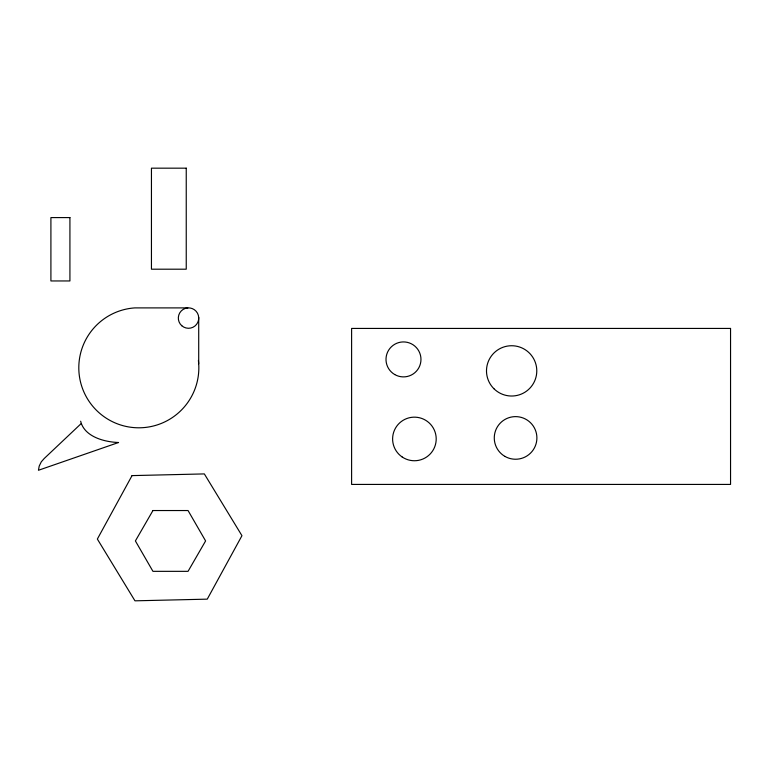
<?xml version="1.0" encoding="UTF-8"?>
<svg xmlns="http://www.w3.org/2000/svg" width="769" height="769" viewBox="0 0 769 769"><rect width="100%" height="100%" fill="white"/><g stroke="black" fill="none" stroke-linecap="round" stroke-linejoin="round"><path stroke-width="1.15" d="M80.985 423.767L44.189 458.535L41.295 461.823L39.209 466.091L38.45 470.272L118.57 442.502C104.411 442.05 84.35 436.782 80.649 421.22M187.847 307.898L134.815 307.898A60.02 60.02 0 0 0 79.024 372.907A60.02 60.02 0 0 0 145.062 427.477A60.02 60.02 0 0 0 198.392 360.44M198.71 317.395L198.71 363.775M132.047 475.607L97.355 539.059L134.969 600.829L207.265 599.147L241.956 535.685L204.343 473.915L132.047 475.607M152.944 510.539L135.392 540.934L152.944 571.338L188.049 571.338L205.602 540.934L188.049 510.539L152.944 510.539M186.242 168.171L151.445 168.171L151.445 269.198L186.242 269.198L186.242 168.171M69.921 217.589L50.908 217.589L50.908 280.954L69.921 280.954L69.921 217.589M730.55 328.43L351.606 328.43L351.606 484.422L730.55 484.422L730.55 328.43M181.811 325.758A10.199 10.199 0 0 0 198.537 320.058A10.199 10.199 0 0 0 185.233 308.427A10.199 10.199 0 0 0 181.811 325.758M394.737 374.551A17.485 17.485 0 0 0 420.97 359.411A17.485 17.485 0 0 0 394.737 344.272A17.485 17.485 0 0 0 394.737 374.551M402.187 456.997A21.792 21.792 0 0 0 436.148 440.502A21.792 21.792 0 0 0 404.888 419.345A21.792 21.792 0 0 0 402.187 456.997M493.929 388.729A25.146 25.146 0 0 0 535.955 377.291A25.146 25.146 0 0 0 505.031 346.617A25.146 25.146 0 0 0 493.929 388.729M504.925 456.392A21.321 21.321 0 0 0 536.897 437.936A21.321 21.321 0 0 0 504.925 419.47A21.321 21.321 0 0 0 504.925 456.392"/></g></svg>
